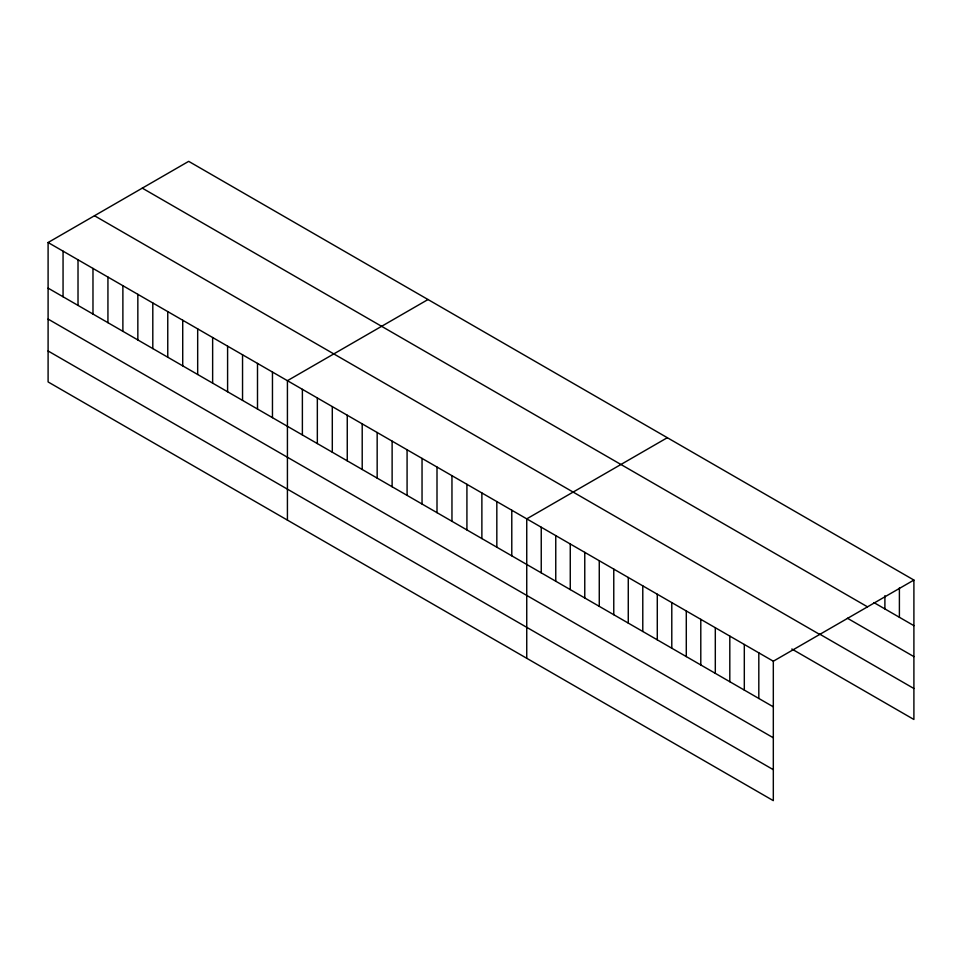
<?xml version="1.0" encoding="UTF-8"?>
<svg xmlns="http://www.w3.org/2000/svg" width="962" height="962" viewBox="0 0 962 962"><rect width="100%" height="100%" fill="white"/><g stroke="black" fill="none" stroke-linecap="round" stroke-linejoin="round"><path stroke-width="1.44" d="M48.1 242.52L773.316 661.219L773.316 800.649L48.1 381.938L48.1 242.52L188.684 161.351L913.9 580.062L913.9 719.48L791.822 649.001M428.006 299.531L287.422 380.687L287.422 520.117M667.327 437.698L526.743 518.867L526.743 658.285M773.316 661.219L913.9 580.062M874.013 602.633L913.9 625.661M142.292 188.143L867.508 606.842M847.426 618.241L913.9 656.625M819.624 634.09L913.9 688.515M94.492 215.741L819.708 634.439M48.1 288.131L773.316 706.829M48.1 319.083L773.316 737.782M48.1 350.986L773.316 769.684M899.398 587.866L899.398 617.291M884.896 595.682L884.896 608.922M758.814 652.849L758.814 698.46M744.311 644.48L744.311 690.079M729.809 636.098L729.809 681.709M715.307 627.729L715.307 673.328M700.793 619.348L700.793 664.958M686.291 610.978L686.291 656.589M671.789 602.609L671.789 648.208M657.286 594.227L657.286 639.838M642.784 585.858L642.784 631.457M628.27 577.477L628.27 623.087M613.768 569.107L613.768 614.718M599.266 560.738L599.266 606.337M584.764 552.356L584.764 597.967M570.262 543.987L570.262 589.586M555.759 535.606L555.759 581.216M541.245 527.236L541.245 572.847M511.784 510.233L511.784 555.832M496.825 501.587L496.825 547.198M481.878 492.953L481.878 538.564M466.919 484.319L466.919 529.93M451.96 475.685L451.96 521.296M437.001 467.051L437.001 512.65M422.041 458.417L422.041 504.016M407.082 449.783L407.082 495.382M392.123 441.137L392.123 486.748M377.164 432.503L377.164 478.114M362.205 423.869L362.205 469.48M347.258 415.235L347.258 460.846M332.299 406.601L332.299 452.2M317.34 397.967L317.34 443.566M302.381 389.321L302.381 434.932M272.462 372.053L272.462 417.664M257.503 363.42L257.503 409.03M242.544 354.786L242.544 400.396M227.597 346.152L227.597 391.75M212.638 337.518L212.638 383.116M197.679 328.872L197.679 374.483M182.72 320.238L182.72 365.849M167.761 311.604L167.761 357.215M152.802 302.97L152.802 348.581M137.843 294.336L137.843 339.935M122.883 285.702L122.883 331.301M107.936 277.068L107.936 322.667M92.977 268.422L92.977 314.033M78.018 259.788L78.018 305.399M63.059 251.154L63.059 296.765"/></g></svg>
